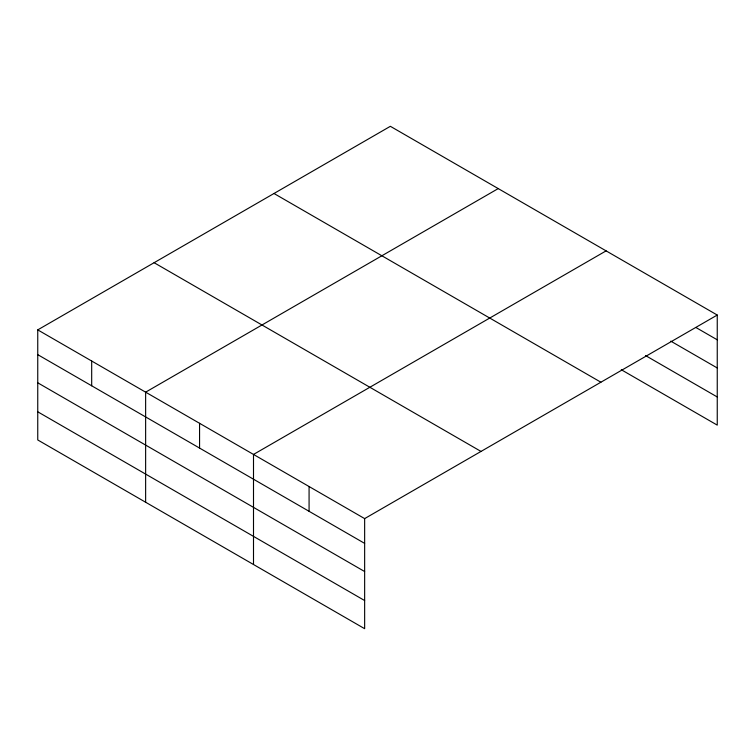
<?xml version="1.0" encoding="UTF-8"?>
<svg xmlns="http://www.w3.org/2000/svg" width="755" height="755" viewBox="0 0 755 755"><rect width="100%" height="100%" fill="white"/><g stroke="black" fill="none" stroke-linecap="round" stroke-linejoin="round"><path stroke-width="1.13" d="M717.25 315.043L390.354 126.311L37.75 329.878L37.75 439.957L364.646 628.688L364.646 518.61L717.25 315.043L717.25 425.122L621.261 369.705M498.224 188.59L145.63 392.166L145.63 502.245M606.105 250.868L253.501 454.444L253.501 564.523M696.034 327.566L717.25 339.816M670.77 341.128L717.25 367.968M645.506 355.548L717.25 396.97M273.989 193.488L600.895 382.219M154.105 262.702L481.01 451.433M37.75 329.878L364.646 518.61M37.75 354.652L364.646 543.383M37.75 382.804L364.646 571.535M37.75 411.805L364.646 600.546M309.078 486.531L309.078 511.305M199.565 423.3L199.565 448.074M91.685 361.022L91.685 385.796"/></g></svg>
